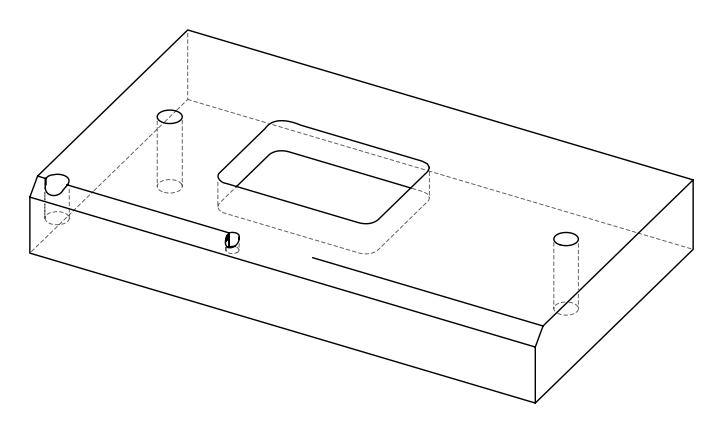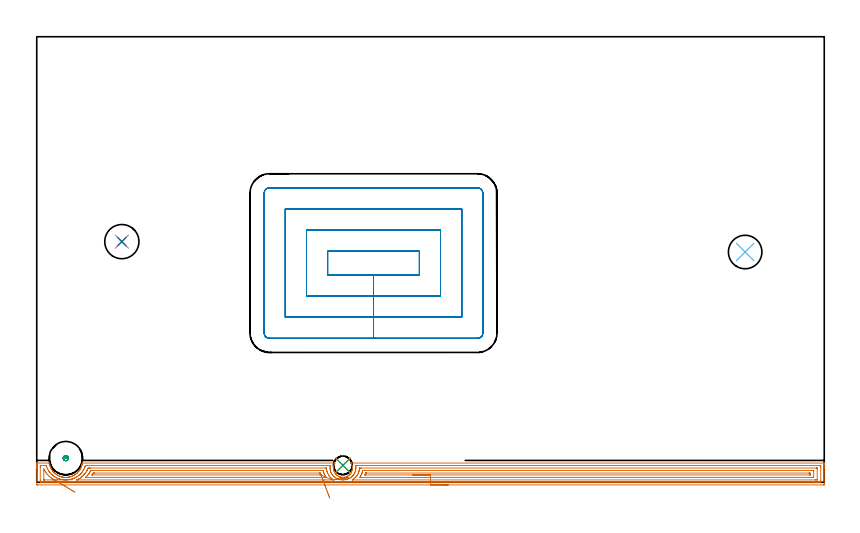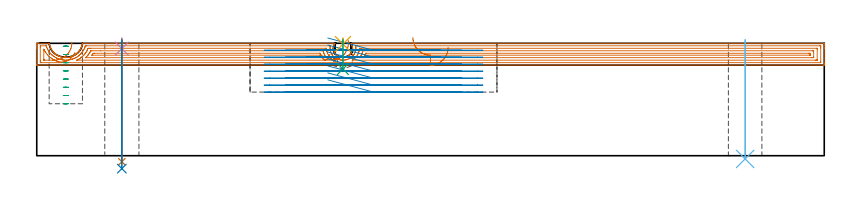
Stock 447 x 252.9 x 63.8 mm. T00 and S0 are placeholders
(PLAN: 9 operations, 6 tool changes, 35.9 min)
(1 AREA_MILL | FG_CHAMFER_SURFACE | UGT0205_001 | 17.87 min | 34372 mm3)
(2 MILL_RECTANGULAR_POCKET | POCKET_RECTANGULAR_STRAIGHT | UGT0201_008 | Follow Part, ap 4, ae 75% | 16.63 min | 390695 mm3)
(3 MILL_BLIND_HOLE_FROM_SOLID_MATERIAL | STEP1POCKET | UGT0201_008 | Spiral | 0.45 min | 9230 mm3)
(4 SPOT_DRILL | STEP1HOLE_1 | NXT0321_9005460120000 | 0.05 min | 147 mm3)
(5 SPOT_DRILL_1 | STEP1POCKET_1 | NXT0321_9005460120000 | 0.03 min | 0 mm3)
(6 INDEXABLE_INSERT_DRILL_THROUGH_HOLE_FROM_SOLID | STEP1HOLE | NXT0302_009 | 0.27 min | 18085 mm3)
(7 DRILL_THROUGH_HOLE_INTO_CENTER | STEP1HOLE_1 | NXT0301_077 | 0.28 min | 5465 mm3)
(8 DRILL_TO_ENLARGE_THROUGH_HOLE | STEP1HOLE_1 | UGT0301_261 | 0.29 min | 13174 mm3)
(9 DRILL_BLIND_HOLE_INTO_CENTER | STEP1POCKET_1 | NXT0301_077 | 0.07 min | 910 mm3)
(TOOL UGT0205_001 | Chamfer Mill 20 x 3 x 45 deg. | D20 FL50 Z2)
(TOOL UGT0201_008 | End Mill 16 mm | D16 FL32 Z4)
(TOOL NXT0321_9005460120000 | NC Spot Drill, 142deg, 12mm, Carbide, Uncoated | D12 PA142 FL30 Z2)
(TOOL NXT0302_009 | Index. Insert Drill 19mm [880-D1900L25-05] | D19 PA176 FL95 Z2)
(TOOL NXT0301_077 | Carbide Drill 10.6mm [860.1-1060-053A1-MM 2214] | D10.6 PA140 FL71 Z2)
(TOOL UGT0301_261 | Twist Drill 19.4 mm | D19.4 PA118 FL140 Z2)
(OP 1 AREA_MILL)
G17 G21 G94 G90
T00 M6
G54
G17 G0 G90 X233.5 Y-1.5 S1061 M3
G43 Z73.8 H0
Z61.4
G94 G1 X233.462 Z60.528 F250.
X233.348 Z59.664
X233.159 Z58.812
X232.897 Z57.98
X232.563 Z57.174
X232.16 Z56.4
X231.692 Z55.664
X231.16 Z54.972
X230.571 Z54.329
X229.928 Z53.74
X229.236 Z53.209
X228.5 Z52.74
X227.726 Z52.337
X226.92 Z52.003
X226.088 Z51.741
X225.236 Z51.552
X224.372 Z51.438
X223.5 Z51.4
X0.618
X0.19 Y-1.496 Z51.403
X0.01 Y-1.492 Z51.406
X0. Y-1.308 Z51.59
Y7.788 Z60.683
Y8.333 Z61.23
Y8.671 Z61.567
Y9.216 Z62.112
Y9.553 Z62.448
Y10.228 Z63.128
Y10.545 Z63.444
X0.007 Y10.891 Z63.782
X0.008 Y10.897 Z63.788
X0.171 Y10.9 Z63.8
X6.871
X7.098 Y10.896 Z63.79
X7.136 Y10.865 Z63.76
X7.164 Y10.757 Z63.652
X7.198 Y10.56 Z63.457
X7.223 Y10.436 Z63.333
X7.282 Y10.149 Z63.048
X7.317 Y10.005 Z62.905
X7.391 Y9.709 Z62.608
X7.438 Y9.553 Z62.451
X7.522 Y9.272 Z62.171
X7.678 Y8.83 Z61.73
X7.764 Y8.614 Z61.513
X7.852 Y8.395 Z61.293
X7.937 Y8.23 Z61.126
X8.062 Y7.988 Z60.885
X8.305 Y7.516 Z60.416
X8.518 Y7.155 Z60.054
X8.749 Y6.799 Z59.699
X8.865 Y6.639 Z59.538
X8.955 Y6.525 Z59.423
X9.003 Y6.465 Z59.362
X9.069 Y6.38 Z59.279
X9.216 Y6.194 Z59.093
X9.253 Y6.152 Z59.05
X9.364 Y6.024 Z58.919
X9.443 Y5.93 Z58.828
X9.551 Y5.804 Z58.703
X9.587 Y5.762 Z58.66
X9.618 Y5.729 Z58.626
X9.642 Y5.704 Z58.601
X9.681 Y5.665 Z58.564
X9.849 Y5.503 Z58.402
X9.92 Y5.435 Z58.331
X9.993 Y5.364 Z58.263
X10.075 Y5.285 Z58.184
X10.146 Y5.221 Z58.12
X10.237 Y5.141 Z58.037
X10.345 Y5.043 Z57.942
X10.444 Y4.955 Z57.854
X10.523 Y4.884 Z57.783
X10.976 Y4.545 Z57.442
X11.427 Y4.232 Z57.131
X11.796 Y4.007 Z56.906
X12.056 Y3.865 Z56.764
X12.231 Y3.777 Z56.675
X12.32 Y3.731 Z56.629
X12.765 Y3.529 Z56.428
X13.213 Y3.35 Z56.249
X13.861 Y3.129 Z56.029
X14.106 Y3.063 Z55.962
X14.464 Y2.981 Z55.878
X14.552 Y2.96 Z55.858
X14.69 Y2.934 Z55.832
X14.911 Y2.894 Z55.789
X14.999 Y2.877 Z55.773
X15.445 Y2.815 Z55.714
X15.892 Y2.775 Z55.673
X16.283 Y2.759 Z55.652
X16.41 Y2.761 Z55.649
X16.533 Y2.76 Z55.648
X16.729 Y2.757 Z55.65
X16.785 Y2.759 Z55.652
X16.971 Y2.775 Z55.668
X17.591 Y2.83 Z55.72
X17.678 Y2.836 Z55.729
X17.924 Y2.87 Z55.767
X18.125 Y2.899 Z55.797
X18.484 Y2.973 Z55.868
X18.571 Y2.99 Z55.887
X18.87 Y3.063 Z55.962
X19.139 Y3.129 Z56.028
X19.377 Y3.206 Z56.104
X19.464 Y3.234 Z56.132
X19.783 Y3.349 Z56.249
X19.912 Y3.397 Z56.296
X20.022 Y3.442 Z56.341
X20.271 Y3.545 Z56.442
X20.357 Y3.58 Z56.479
X20.785 Y3.786 Z56.683
X21.207 Y4.007 Z56.906
X21.25 Y4.032 Z56.931
X21.7 Y4.32 Z57.22
X22.143 Y4.627 Z57.526
X22.422 Y4.847 Z57.745
X22.47 Y4.884 Z57.782
X22.657 Y5.048 Z57.948
X22.762 Y5.141 Z58.04
X22.95 Y5.309 Z58.206
X23.036 Y5.385 Z58.281
X23.404 Y5.761 Z58.661
X23.844 Y6.268 Z59.167
X23.929 Y6.367 Z59.264
X24.001 Y6.465 Z59.359
X24.134 Y6.64 Z59.537
X24.29 Y6.87 Z59.77
X24.428 Y7.073 Z59.973
X24.479 Y7.156 Z60.056
X24.596 Y7.347 Z60.243
X24.702 Y7.518 Z60.415
X24.737 Y7.579 Z60.476
X24.822 Y7.727 Z60.624
X25.14 Y8.394 Z61.293
X25.255 Y8.671 Z61.57
X25.322 Y8.831 Z61.729
X25.479 Y9.272 Z62.171
X25.595 Y9.658 Z62.555
X25.604 Y9.689 Z62.586
X25.63 Y9.788 Z62.688
X25.715 Y10.108 Z63.007
X25.774 Y10.436 Z63.33
X25.809 Y10.621 Z63.517
X25.865 Y10.889 Z63.781
X25.868 Y10.897 Z63.789
X26.077 Y10.9 Z63.8
X169.008
X169.162 Y10.896 Z63.79
X169.183 Y10.891 Z63.785
X169.213 Y10.873 Z63.766
X169.153 Y10.749 Z63.645
X169.112 Y10.669 Z63.566
X169.008 Y10.444 Z63.344
X168.87 Y10.149 Z63.049
X168.712 Y9.719 Z62.619
X168.584 Y9.282 Z62.182
X168.512 Y8.834 Z61.734
X168.469 Y8.394 Z61.294
X168.463 Y7.955 Z60.855
X168.49 Y7.516 Z60.416
X168.53 Y7.216 Z60.116
X168.584 Y6.918 Z59.818
X168.662 Y6.639 Z59.539
X168.812 Y6.196 Z59.095
X169. Y5.762 Z58.66
X169.223 Y5.351 Z58.249
X169.357 Y5.141 Z58.038
X169.477 Y4.953 Z57.851
X169.529 Y4.885 Z57.783
X169.72 Y4.65 Z57.549
X169.925 Y4.427 Z57.327
X170.36 Y4.007 Z56.905
X170.807 Y3.679 Z56.578
X171.241 Y3.412 Z56.309
X171.263 Y3.398 Z56.296
X171.305 Y3.376 Z56.275
X171.478 Y3.289 Z56.188
X171.539 Y3.26 Z56.156
X171.544 Y3.257 Z56.154
X171.829 Y3.131 Z56.026
X171.837 Y3.128 Z56.023
X172.003 Y3.065 Z55.964
X172.134 Y3.024 Z55.918
X172.156 Y3.016 Z55.911
X172.6 Y2.899 Z55.794
X172.814 Y2.859 Z55.755
X173.028 Y2.82 Z55.713
X173.049 Y2.816 Z55.71
X173.495 Y2.767 Z55.667
X173.611 Y2.768 Z55.663
X173.731 Z55.656
X173.847 Y2.766 Z55.655
X173.942 Y2.764 Z55.657
X174.389 Y2.793 Z55.691
X174.471 Y2.805 Z55.704
X174.835 Y2.862 Z55.761
X175.284 Y2.973 Z55.87
X175.728 Y3.113 Z56.01
X175.772 Y3.13 Z56.028
X176.201 Y3.334 Z56.23
X176.621 Y3.563 Z56.461
X176.778 Y3.671 Z56.566
X176.899 Y3.751 Z56.65
X176.935 Y3.776 Z56.674
X177.235 Y4.006 Z56.906
X177.269 Y4.036 Z56.936
X177.514 Y4.255 Z57.155
X177.8 Y4.561 Z57.461
X177.913 Y4.7 Z57.598
X177.916 Y4.704 Z57.601
X177.94 Y4.734 Z57.633
X178.063 Y4.884 Z57.782
X178.238 Y5.141 Z58.037
X178.388 Y5.358 Z58.258
X178.407 Y5.386 Z58.286
X178.6 Y5.761 Z58.661
X178.788 Y6.195 Z59.095
X178.935 Y6.639 Z59.539
X179.04 Y7.076 Z59.976
X179.107 Y7.516 Z60.416
X179.137 Y7.955 Z60.855
X179.131 Y8.394 Z61.294
X179.088 Y8.834 Z61.734
X179.009 Y9.271 Z62.171
X178.89 Y9.713 Z62.613
X178.738 Y10.149 Z63.049
X178.678 Y10.295 Z63.195
X178.535 Y10.588 Z63.488
X178.388 Y10.849 Z63.749
X178.372 Y10.877 Z63.776
X178.364 Y10.896 Z63.795
X178.388 Y10.9 Z63.8
X446.829
X446.943 Y10.896 Z63.79
X446.956 Y10.893 Z63.786
X446.99 Y10.868 Z63.76
X447. Y10.545 Z63.444
Y10.228 Z63.128
Y9.553 Z62.448
Y8.333 Z61.23
Y7.788 Z60.683
Y-0.763 Z52.134
X446.997 Y-1.035 Z51.862
X446.991 Y-1.492 Z51.406
X446.848 Y-1.495 Z51.403
X446.382 Y-1.5 Z51.4
X223.5
Y-0.086 Z52.814
X2.404 Y-0.085 Z52.815
X2.335
X2.027 Y-0.079 Z52.821
X2.01 Y0.021 Z52.921
X2.003 Y0.243 Z53.143
X2.001 Y0.729 Z53.629
X2. Y1.128 Z54.028
Y8.671 Z61.571
X2.002 Y9.068 Z61.968
X2.01 Y9.468 Z62.368
X2.013 Y9.48 Z62.38
X2.019 Y9.482 Z62.382
X2.043 Y9.484 Z62.384
X2.095 Y9.485 Z62.385
X2.198 Y9.486 Z62.386
X5.153 Y9.485 Z62.385
X5.315 Y9.481 Z62.381
X5.39 Y9.479 Z62.379
X5.422 Y9.423 Z62.323
X5.448 Y9.348 Z62.248
X5.525 Y9.117 Z62.017
X5.683 Y8.671 Z61.571
X5.977 Y7.906 Z60.806
X6.036 Y7.788 Z60.688
X6.096 Y7.671 Z60.571
X6.508 Y6.906 Z59.806
X6.871 Y6.314 Z59.214
X7.074 Y6.024 Z58.924
X7.377 Y5.636 Z58.536
X7.764 Y5.16 Z58.06
X7.78 Y5.141 Z58.041
X7.869 Y5.038 Z57.938
X8.196 Y4.714 Z57.614
X8.521 Y4.394 Z57.294
X8.662 Y4.268 Z57.168
X8.672 Y4.259 Z57.159
X9.151 Y3.861 Z56.761
X9.551 Y3.555 Z56.455
X9.617 Y3.508 Z56.408
X9.813 Y3.376 Z56.276
X10.444 Y2.972 Z55.872
X10.743 Y2.803 Z55.703
X11.334 Y2.497 Z55.397
X11.338 Y2.495 Z55.395
X12.231 Y2.126 Z55.026
X12.812 Y1.92 Z54.82
X13.124 Y1.821 Z54.721
X13.217 Y1.795 Z54.695
X13.946 Y1.612 Z54.512
X14.017 Y1.597 Z54.497
X14.036 Y1.593 Z54.493
X14.522 Y1.509 Z54.409
X14.911 Y1.453 Z54.353
X15.096 Y1.429 Z54.329
X15.804 Y1.368 Z54.268
X16.063 Y1.356 Z54.256
X16.697 Y1.347 Z54.247
X16.958 Y1.354 Z54.254
X17.591 Y1.406 Z54.306
X17.781 Y1.424 Z54.324
X18.484 Y1.512 Z54.412
X18.571 Y1.525 Z54.425
X19.032 Y1.612 Z54.512
X19.342 Y1.682 Z54.582
X19.377 Y1.69 Z54.59
X19.423 Y1.701 Z54.601
X19.82 Y1.806 Z54.706
X20.125 Y1.899 Z54.799
X20.271 Y1.946 Z54.846
X20.678 Y2.092 Z54.992
X21.164 Y2.282 Z55.182
X21.314 Y2.345 Z55.245
X21.648 Y2.494 Z55.394
X21.976 Y2.653 Z55.553
X22.057 Y2.695 Z55.595
X22.502 Y2.938 Z55.838
X22.95 Y3.216 Z56.116
X23.048 Y3.28 Z56.18
X23.191 Y3.376 Z56.276
X23.571 Y3.646 Z56.546
X23.844 Y3.857 Z56.757
X24.065 Y4.04 Z56.94
X24.319 Y4.259 Z57.159
X24.537 Y4.456 Z57.356
X24.737 Y4.645 Z57.545
X24.981 Y4.9 Z57.8
X25.205 Y5.141 Z58.041
X25.403 Y5.366 Z58.266
X25.63 Y5.631 Z58.531
X25.802 Y5.855 Z58.755
X25.924 Y6.024 Z58.924
X26.164 Y6.379 Z59.279
X26.524 Y6.933 Z59.833
X26.815 Y7.501 Z60.401
X26.951 Y7.788 Z60.688
X27.095 Y8.107 Z61.007
X27.324 Y8.671 Z61.571
X27.35 Y8.737 Z61.637
X27.417 Y8.925 Z61.825
X27.569 Y9.403 Z62.303
X27.596 Y9.479 Z62.379
X27.692 Y9.481 Z62.381
X27.898 Y9.484 Z62.384
X28.31 Y9.486 Z62.386
X28.379
X166.309 Y9.485 Z62.385
X166.489 Y9.484 Z62.384
X166.578 Y9.481 Z62.381
X166.592 Y9.479 Z62.379
X166.594 Y9.469 Z62.369
X166.593 Y9.439 Z62.339
X166.525 Y8.918 Z61.818
X166.501 Y8.671 Z61.571
X166.474 Y8.085 Z60.985
X166.481 Y7.788 Z60.688
X166.54 Y7.138 Z60.038
X166.579 Y6.906 Z59.806
X166.611 Y6.736 Z59.636
X166.774 Y6.141 Z59.041
X166.814 Y6.024 Z58.924
X166.835 Y5.964 Z58.864
X167.053 Y5.452 Z58.352
X167.205 Y5.141 Z58.041
X167.369 Y4.839 Z57.739
X167.668 Y4.356 Z57.256
X167.741 Y4.259 Z57.159
X167.987 Y3.943 Z56.843
X168.535 Y3.376 Z56.276
X168.561 Y3.351 Z56.251
X168.904 Y3.038 Z55.938
X169.454 Y2.641 Z55.541
X169.51 Y2.604 Z55.504
X169.691 Y2.494 Z55.394
X170.104 Y2.253 Z55.153
X170.348 Y2.13 Z55.03
X171.007 Y1.843 Z54.743
X171.241 Y1.756 Z54.656
X171.285 Y1.741 Z54.641
X171.321 Y1.73 Z54.63
X171.352 Y1.721 Z54.621
X171.758 Y1.612 Z54.512
X172.134 Y1.526 Z54.426
X172.244 Y1.504 Z54.404
X172.678 Y1.43 Z54.33
X173.028 Y1.393 Z54.293
X173.275 Y1.368 Z54.268
X173.921 Y1.354 Z54.254
X174.173 Y1.363 Z54.263
X174.814 Y1.417 Z54.317
X174.985 Y1.443 Z54.343
X175.32 Y1.496 Z54.396
X175.708 Y1.579 Z54.479
X175.734 Y1.586 Z54.486
X175.838 Y1.612 Z54.512
X176.424 Y1.786 Z54.686
X176.5 Y1.811 Z54.711
X176.601 Y1.847 Z54.747
X177.057 Y2.044 Z54.944
X177.494 Y2.26 Z55.16
X177.648 Y2.342 Z55.242
X177.918 Y2.494 Z55.394
X178.198 Y2.681 Z55.581
X178.388 Y2.813 Z55.713
X178.708 Y3.06 Z55.96
X179.068 Y3.376 Z56.276
X179.177 Y3.479 Z56.379
X179.281 Y3.586 Z56.486
X179.597 Y3.947 Z56.847
X179.846 Y4.259 Z57.159
X179.981 Y4.449 Z57.349
X180.174 Y4.731 Z57.631
X180.323 Y4.994 Z57.894
X180.399 Y5.141 Z58.041
X180.609 Y5.594 Z58.494
X180.775 Y6.024 Z58.924
X180.847 Y6.241 Z59.141
X181.021 Y6.906 Z59.806
X181.03 Y6.943 Z59.843
X181.067 Y7.182 Z60.082
X181.122 Y7.735 Z60.635
X181.123 Y7.788 Z60.688
X181.124 Y8.197 Z61.097
X181.112 Y8.627 Z61.527
X181.108 Y8.671 Z61.571
X181.067 Y9.039 Z61.939
X181.034 Y9.277 Z62.177
X181.067 Y9.479 Z62.379
X181.141 Y9.481 Z62.381
X181.961 Y9.485 Z62.385
X182.029 Y9.486 Z62.386
X444.596 Y9.485 Z62.385
X444.665
X444.973 Y9.479 Z62.379
X444.99 Y9.379 Z62.279
X444.997 Y9.157 Z62.057
X444.999 Y8.671 Z61.571
X445. Y8.272 Z61.172
Y0.729 Z53.629
X444.998 Y0.332 Z53.232
X444.99 Y-0.068 Z52.832
X444.987 Y-0.08 Z52.82
X444.981 Y-0.082 Z52.818
X444.957 Y-0.084 Z52.816
X444.905 Y-0.085 Z52.815
X444.802 Y-0.086 Z52.814
X223.5
Y1.328 Z54.228
X179.281 Y1.329 Z54.229
X179.157 Y1.33 Z54.23
X179.096 Y1.332 Z54.232
X179.095 Y1.333 Z54.233
X179.1 Y1.339 Z54.239
X179.128 Y1.358 Z54.258
X179.21 Y1.407 Z54.307
X179.281 Y1.452 Z54.352
X179.378 Y1.516 Z54.416
X179.517 Y1.612 Z54.512
X179.897 Y1.885 Z54.785
X180.174 Y2.098 Z54.998
X180.39 Y2.281 Z55.181
X180.631 Y2.494 Z55.394
X180.851 Y2.708 Z55.608
X181.067 Y2.938 Z55.838
X181.272 Y3.174 Z56.074
X181.438 Y3.376 Z56.276
X181.664 Y3.669 Z56.569
X181.961 Y4.09 Z56.99
X182.026 Y4.195 Z57.095
X182.062 Y4.259 Z57.159
X182.333 Y4.773 Z57.673
X182.504 Y5.141 Z58.041
X182.605 Y5.387 Z58.287
X182.705 Y5.653 Z58.553
X182.832 Y6.024 Z58.924
X182.837 Y6.04 Z58.94
X182.854 Y6.105 Z59.005
X183.005 Y6.757 Z59.657
X183.027 Y6.906 Z59.806
X183.102 Y7.543 Z60.443
X183.121 Y7.788 Z60.688
X183.13 Y7.941 Z60.841
X183.135 Y8.016 Z60.916
X183.141 Y8.053 Z60.953
X183.144 Y8.064 Z60.964
X183.175 Y8.066 Z60.966
X183.462 Y8.07 Z60.97
X183.747 Y8.071 Z60.971
X184.354 Y8.072 Z60.972
X442.523 Y8.071 Z60.971
X442.809 Y8.07 Z60.97
X442.905 Y8.068 Z60.968
X442.978 Y8.065 Z60.965
X442.99 Y8.06 Z60.96
X442.994 Y8.03 Z60.93
X442.997 Y7.977 Z60.877
X442.999 Y7.788 Z60.688
X443. Y7.6 Z60.5
X442.999 Y1.612 Z54.512
X442.997 Y1.427 Z54.327
X442.99 Y1.362 Z54.262
X442.98 Y1.335 Z54.235
X442.952 Y1.334 Z54.234
X442.809 Y1.331 Z54.231
X442.202 Y1.329 Z54.229
X441.916 Y1.328 Z54.228
X223.5
Y2.743 Z55.643
X184.389
X183.747 Y2.744 Z55.644
X183.493 Y2.745 Z55.645
X183.297 Y2.75 Z55.65
X183.258 Y2.754 Z55.654
X183.349 Y2.888 Z55.788
X183.696 Y3.376 Z56.276
X183.717 Y3.407 Z56.307
X183.747 Y3.453 Z56.353
X184.041 Y3.969 Z56.869
X184.197 Y4.259 Z57.159
X184.338 Y4.558 Z57.458
X184.589 Y5.141 Z58.041
X184.604 Y5.177 Z58.077
X184.641 Y5.272 Z58.172
X184.814 Y5.852 Z58.752
X184.86 Y6.024 Z58.924
X184.994 Y6.557 Z59.457
X185.012 Y6.62 Z59.52
X185.021 Y6.65 Z59.55
X185.054 Y6.652 Z59.552
X185.213 Y6.655 Z59.555
X185.534 Y6.657 Z59.557
X185.786
X440.129
X440.382 Y6.656 Z59.556
X440.873 Y6.652 Z59.552
X440.985 Y6.65 Z59.55
X441. Y6.024 Z58.924
Y3.376 Z56.276
X440.99 Y2.947 Z55.847
X440.975 Y2.75 Z55.65
X440.767 Y2.747 Z55.647
X440.129 Y2.743 Z55.643
X439.877
X223.5
Y4.157 Z57.057
X186.53
X186.427 Y4.159 Z57.059
X186.326 Y4.164 Z57.064
X186.282 Y4.171 Z57.071
X186.294 Y4.213 Z57.113
X186.31 Y4.259 Z57.159
X186.343 Y4.342 Z57.242
X186.427 Y4.545 Z57.445
X186.592 Y4.979 Z57.879
X186.649 Y5.141 Z58.041
X186.679 Y5.22 Z58.12
X186.687 Y5.233 Z58.133
X186.771 Y5.238 Z58.138
X186.908 Y5.242 Z58.142
X187.114 Y5.243 Z58.143
X187.218
X438.343
X438.446 Y5.242 Z58.142
X438.652 Y5.238 Z58.138
X438.99 Y5.227 Z58.127
X438.993 Y5.141 Z58.041
X439. Y4.492 Z57.392
X438.998 Y4.259 Z57.159
X438.994 Y4.178 Z57.078
X438.991 Y4.164 Z57.064
X438.893 Y4.16 Z57.06
X438.756 Y4.158 Z57.058
X223.5 Y4.157 Z57.057
X222.628 Z57.095
X221.764 Z57.209
X220.912 Z57.398
X220.08 Z57.66
X219.274 Z57.994
X218.5 Z58.397
X217.764 Z58.865
X217.072 Z59.396
X216.429 Z59.986
X215.84 Z60.629
X215.308 Z61.321
X214.84 Z62.057
X214.437 Z62.831
X214.103 Z63.637
X213.841 Z64.469
X213.652 Z65.32
X213.538 Z66.185
X213.5 Z67.057
G0 X176.794 Y2.611 Z65.626
G1 X176.886 Y2.625 Z64.758
X176.904 Y2.628 Z63.886
X176.846 Y2.619 Z63.016
X176.713 Y2.598 Z62.154
X176.507 Y2.566 Z61.307
X176.228 Y2.524 Z60.481
X175.879 Y2.47 Z59.683
X175.463 Y2.406 Z58.919
X174.983 Y2.332 Z58.195
X174.442 Y2.249 Z57.515
X173.845 Y2.157 Z56.886
X173.196 Y2.057 Z56.312
X172.499 Y1.95 Z55.797
X171.761 Y1.836 Z55.346
X170.987 Y1.717 Z54.962
X170.183 Y1.593 Z54.647
X169.355 Y1.466 Z54.404
X168.509 Y1.336 Z54.236
X168.5 Y1.334 Z54.234
X168.432 Y1.332 Z54.232
X168.241 Y1.329 Z54.229
X163.508 Y1.328 Z54.228
X22.95 Y1.329 Z54.229
X22.862 Y1.33 Z54.23
X22.813 Y1.331 Z54.231
X22.808 Y1.333 Z54.233
X22.809 Y1.334 Z54.234
X22.833 Y1.348 Z54.248
X23.087 Y1.477 Z54.377
X23.348 Y1.612 Z54.512
X23.666 Y1.787 Z54.687
X23.844 Y1.889 Z54.789
X24.217 Y2.126 Z55.026
X24.737 Y2.465 Z55.365
X24.755 Y2.477 Z55.377
X24.778 Y2.494 Z55.394
X25.261 Y2.859 Z55.759
X25.63 Y3.155 Z56.055
X25.75 Y3.258 Z56.158
X25.883 Y3.376 Z56.276
X26.214 Y3.682 Z56.582
X26.524 Y3.983 Z56.883
X26.659 Y4.125 Z57.025
X26.782 Y4.259 Z57.159
X27.077 Y4.595 Z57.495
X27.417 Y4.989 Z57.889
X27.484 Y5.075 Z57.975
X27.533 Y5.141 Z58.041
X27.851 Y5.595 Z58.495
X28.137 Y6.024 Z58.924
X28.205 Y6.128 Z59.028
X28.31 Y6.297 Z59.197
X28.526 Y6.693 Z59.593
X28.636 Y6.906 Z59.806
X28.821 Y7.284 Z60.184
X29.05 Y7.788 Z60.688
X29.097 Y7.894 Z60.794
X29.122 Y7.952 Z60.852
X29.151 Y8.015 Z60.915
X29.175 Y8.065 Z60.965
X29.204 Y8.066 Z60.966
X29.811 Y8.07 Z60.97
X30.097 Y8.071 Z60.971
X30.704 Y8.072 Z60.972
X163.808 Y8.071 Z60.971
X164.094 Y8.07 Z60.97
X164.381 Y8.066 Z60.966
X164.453 Y8.064 Z60.964
X164.477 Y7.788 Z60.688
X164.511 Y7.377 Z60.277
X164.566 Y6.906 Z59.806
X164.689 Y6.319 Z59.219
X164.776 Y6.024 Z58.924
X164.988 Y5.392 Z58.292
X165.092 Y5.141 Z58.041
X165.168 Y4.963 Z57.863
X165.545 Y4.259 Z57.159
X165.881 Y3.729 Z56.629
X166.153 Y3.376 Z56.276
X166.444 Y3.046 Z55.946
X166.774 Y2.697 Z55.597
X166.981 Y2.494 Z55.394
X167.34 Y2.167 Z55.067
X167.668 Y1.917 Z54.817
X168.09 Y1.612 Z54.512
X168.344 Y1.446 Z54.346
X168.48 Y1.356 Z54.256
X168.509 Y1.336 Z54.236
X164.332 Y2.749 Z55.649
X164.319 Y2.747 Z55.647
X164.275 Y2.745 Z55.645
X164.094 Y2.743 Z55.643
X163.843
X27.841
X27.772 Y2.744 Z55.644
X27.744 Y2.746 Z55.646
X27.741 Y2.748 Z55.648
X27.742 Y2.751 Z55.651
X27.772 Y2.783 Z55.683
X27.842 Y2.851 Z55.751
X27.896 Y2.904 Z55.804
X28.338 Y3.349 Z56.249
X28.362 Y3.376 Z56.276
X28.752 Y3.823 Z56.723
X29.131 Y4.259 Z57.159
X29.164 Y4.299 Z57.199
X29.204 Y4.35 Z57.25
X29.534 Y4.815 Z57.715
X29.761 Y5.141 Z58.041
X29.894 Y5.342 Z58.242
X30.097 Y5.658 Z58.558
X30.232 Y5.89 Z58.79
X30.306 Y6.024 Z58.924
X30.544 Y6.465 Z59.365
X30.591 Y6.552 Z59.452
X30.624 Y6.61 Z59.51
X30.643 Y6.641 Z59.541
X30.672 Y6.65 Z59.55
X30.99 Y6.654 Z59.554
X31.243 Y6.656 Z59.556
X36.175 Y6.657 Z59.557
X161.666
X162.308 Y6.655 Z59.555
X162.564 Y6.653 Z59.553
X162.579 Y6.649 Z59.549
X162.584 Y6.644 Z59.544
X162.593 Y6.624 Z59.524
X162.734 Y6.024 Z58.924
X162.921 Y5.418 Z58.318
X163.024 Y5.141 Z58.041
X163.201 Y4.679 Z57.579
X163.41 Y4.259 Z57.159
X163.622 Y3.843 Z56.743
X163.912 Y3.376 Z56.276
X164.094 Y3.089 Z55.989
X164.29 Y2.815 Z55.715
X164.332 Y2.756 Z55.656
Y2.749 Z55.649
X161.321 Y4.165 Z57.065
X160.934 Y4.16 Z57.06
X160.728 Y4.157 Z57.057
X31.78
X31.574 Y4.158 Z57.058
X31.437 Y4.161 Z57.061
X31.339 Y4.164 Z57.064
X31.343 Y4.179 Z57.079
X31.391 Y4.259 Z57.159
X31.965 Y5.141 Z58.041
X32.023 Y5.228 Z58.128
X32.365 Y5.238 Z58.138
X32.571 Y5.242 Z58.142
X32.674 Y5.243 Z58.143
X160.521
X160.624 Y5.241 Z58.141
X160.83 Y5.236 Z58.136
X160.918 Y5.227 Z58.127
X160.932 Y5.199 Z58.099
X160.955 Y5.141 Z58.041
X161.205 Y4.466 Z57.366
X161.285 Y4.259 Z57.159
X161.321 Y4.165 Z57.065
X161.556 Y3.546 Z56.498
X161.808 Y2.883 Z55.991
X162.075 Y2.181 Z55.547
X162.355 Y1.445 Z55.171
X162.645 Y0.682 Z54.864
X162.944 Y-0.104 Z54.63
X163.249 Y-0.906 Z54.47
X163.557 Y-1.717 Z54.385
X163.867 Y-2.533 Z54.377
X164.177 Y-3.345 Z54.444
X164.482 Y-4.15 Z54.587
X164.783 Y-4.94 Z54.805
X165.075 Y-5.709 Z55.095
X165.357 Y-6.451 Z55.456
X165.627 Y-7.161 Z55.884
X165.883 Y-7.834 Z56.378
X166.123 Y-8.464 Z56.932
X166.344 Y-9.046 Z57.542
G0 Z73.8
X19.95 Y1.478
Z64.38
G1 X19.924 Z63.508
X19.823 Y1.477 Z62.641
X19.647 Y1.474 Z61.787
X19.396 Y1.47 Z60.951
X19.074 Y1.466 Z60.14
X18.683 Y1.46 Z59.361
X18.225 Y1.453 Z58.618
X17.704 Y1.446 Z57.918
X17.124 Y1.437 Z57.267
X16.49 Y1.428 Z56.668
X15.805 Y1.418 Z56.127
X15.076 Y1.408 Z55.648
X14.309 Y1.396 Z55.234
X13.508 Y1.385 Z54.888
X12.68 Y1.373 Z54.614
X11.831 Y1.36 Z54.412
X10.968 Y1.348 Z54.286
X10.097 Y1.335 Z54.235
X9.834 Y1.331 Z54.231
X9.551 Y1.33 Z54.23
X8.944 Y1.329 Z54.229
X4.477
X4.191 Y1.33 Z54.23
X4.096 Y1.332 Z54.232
X4.022 Y1.335 Z54.235
X4.01 Y1.34 Z54.24
X4.006 Y1.37 Z54.27
X4.003 Y1.423 Z54.323
X4.001 Y1.612 Z54.512
X4. Y1.8 Z54.7
X4.001 Y7.093 Z59.993
X4.006 Y7.283 Z60.183
X4.017 Y7.589 Z60.489
X4.191 Y7.24 Z60.14
X4.365 Y6.906 Z59.806
X4.556 Y6.545 Z59.445
X4.871 Y6.024 Z58.924
X5.084 Y5.681 Z58.581
X5.479 Y5.141 Z58.041
X5.977 Y4.528 Z57.428
X6.211 Y4.259 Z57.159
X6.871 Y3.605 Z56.505
X7.121 Y3.376 Z56.276
X7.764 Y2.84 Z55.74
X8.233 Y2.494 Z55.394
X8.657 Y2.211 Z55.111
X9.439 Y1.722 Z54.622
X9.551 Y1.66 Z54.56
X9.637 Y1.612 Z54.512
X10.097 Y1.335 Z54.235
X10.776 Y0.927 Z53.87
X11.48 Y0.505 Z53.576
X12.204 Y0.07 Z53.354
X12.941 Y-0.372 Z53.206
X13.686 Y-0.82 Z53.134
X14.434 Y-1.269 Z53.138
X15.179 Y-1.716 Z53.218
X15.915 Y-2.158 Z53.374
X16.636 Y-2.591 Z53.603
X17.338 Y-3.012 Z53.905
X18.014 Y-3.418 Z54.278
X18.66 Y-3.806 Z54.717
X19.271 Y-4.173 Z55.221
X19.842 Y-4.516 Z55.785
X20.368 Y-4.832 Z56.404
X20.846 Y-5.119 Z57.075
X21.273 Y-5.375 Z57.792
X21.644 Y-5.597 Z58.55
G0 Z73.8
M5
M2
(OP 2 MILL_RECTANGULAR_POCKET)
G17 G21 G94 G90
T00 M6
G54
G17 G0 G90 X165.186 Y117.7 S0 M3
G43 Z73.8 H0
Z66.8
G94 G1 X191.15 Z59.843 F250.
X217.2 F500.
Y131.1
X165.1
Y117.7
X191.15
Y105.7
X229.2
Y143.1
X153.1
Y105.7
X191.15
Y93.7
X241.2
Y155.1
X141.1
Y93.7
X191.15
Y81.7
X250.2
G3 X253.2 Y84.7 R3.
G1 Y164.1
G3 X250.2 Y167.1 R3.
G1 X132.1
G3 X129.1 Y164.1 R3.
G1 Y84.7
G3 X132.1 Y81.7 R3.
G1 X191.15
X192.15
G0 X165.186 Y117.7 Z62.843
G1 X191.15 Z55.886 F250.
X217.2 F500.
Y131.1
X165.1
Y117.7
X191.15
Y105.7
X229.2
Y143.1
X153.1
Y105.7
X191.15
Y93.7
X241.2
Y155.1
X141.1
Y93.7
X191.15
Y81.7
X250.2
G3 X253.2 Y84.7 R3.
G1 Y164.1
G3 X250.2 Y167.1 R3.
G1 X132.1
G3 X129.1 Y164.1 R3.
G1 Y84.7
G3 X132.1 Y81.7 R3.
G1 X191.15
X192.15
G0 X165.186 Y117.7 Z58.886
G1 X191.15 Z51.929 F250.
X217.2 F500.
Y131.1
X165.1
Y117.7
X191.15
Y105.7
X229.2
Y143.1
X153.1
Y105.7
X191.15
Y93.7
X241.2
Y155.1
X141.1
Y93.7
X191.15
Y81.7
X250.2
G3 X253.2 Y84.7 R3.
G1 Y164.1
G3 X250.2 Y167.1 R3.
G1 X132.1
G3 X129.1 Y164.1 R3.
G1 Y84.7
G3 X132.1 Y81.7 R3.
G1 X191.15
X192.15
G0 X165.186 Y117.7 Z54.929
G1 X191.15 Z47.971 F250.
X217.2 F500.
Y131.1
X165.1
Y117.7
X191.15
Y105.7
X229.2
Y143.1
X153.1
Y105.7
X191.15
Y93.7
X241.2
Y155.1
X141.1
Y93.7
X191.15
Y81.7
X250.2
G3 X253.2 Y84.7 R3.
G1 Y164.1
G3 X250.2 Y167.1 R3.
G1 X132.1
G3 X129.1 Y164.1 R3.
G1 Y84.7
G3 X132.1 Y81.7 R3.
G1 X191.15
X192.15
G0 X165.186 Y117.7 Z50.971
G1 X191.15 Z44.014 F250.
X217.2 F500.
Y131.1
X165.1
Y117.7
X191.15
Y105.7
X229.2
Y143.1
X153.1
Y105.7
X191.15
Y93.7
X241.2
Y155.1
X141.1
Y93.7
X191.15
Y81.7
X250.2
G3 X253.2 Y84.7 R3.
G1 Y164.1
G3 X250.2 Y167.1 R3.
G1 X132.1
G3 X129.1 Y164.1 R3.
G1 Y84.7
G3 X132.1 Y81.7 R3.
G1 X191.15
X192.15
G0 X165.186 Y117.7 Z47.014
G1 X191.15 Z40.057 F250.
X217.2 F500.
Y131.1
X165.1
Y117.7
X191.15
Y105.7
X229.2
Y143.1
X153.1
Y105.7
X191.15
Y93.7
X241.2
Y155.1
X141.1
Y93.7
X191.15
Y81.7
X250.2
G3 X253.2 Y84.7 R3.
G1 Y164.1
G3 X250.2 Y167.1 R3.
G1 X132.1
G3 X129.1 Y164.1 R3.
G1 Y84.7
G3 X132.1 Y81.7 R3.
G1 X191.15
X192.15
G0 X165.186 Y117.7 Z43.057
G1 X191.15 Z36.1 F250.
X217.2 F500.
Y131.1
X165.1
Y117.7
X191.15
Y105.7
X229.2
Y143.1
X153.1
Y105.7
X191.15
Y93.7
X241.2
Y155.1
X141.1
Y93.7
X191.15
Y81.7
X250.2
G3 X253.2 Y84.7 R3.
G1 Y164.1
G3 X250.2 Y167.1 R3.
G1 X132.1
G3 X129.1 Y164.1 R3.
G1 Y84.7
G3 X132.1 Y81.7 R3.
G1 X191.15
X192.15
G0 Z73.8
M5
M2
(OP 3 MILL_BLIND_HOLE_FROM_SOLID_MATERIAL)
G17 G21 G94 G90
T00 M6
G54
G17 G0 G90 X16.5 Y13.7 S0 M3
G43 Z73.8 H0
Z62.138
G94 G3 X17.225 Y14.425 R0.725 F250.
X16.5 Y15.15 R0.725
X15.05 Y13.7 R1.45
X16.5 Y15.15 R-1.45
X15.775 Y14.425 R0.725
X16.5 Y13.7 R0.725
G0 Z57.475
G3 X17.225 Y14.425 R0.725
X16.5 Y15.15 R0.725
X15.05 Y13.7 R1.45
X16.5 Y15.15 R-1.45
X15.775 Y14.425 R0.725
X16.5 Y13.7 R0.725
G0 Z52.813
G3 X17.225 Y14.425 R0.725
X16.5 Y15.15 R0.725
X15.05 Y13.7 R1.45
X16.5 Y15.15 R-1.45
X15.775 Y14.425 R0.725
X16.5 Y13.7 R0.725
G0 Z48.15
G3 X17.225 Y14.425 R0.725
X16.5 Y15.15 R0.725
X15.05 Y13.7 R1.45
X16.5 Y15.15 R-1.45
X15.775 Y14.425 R0.725
X16.5 Y13.7 R0.725
G0 Z43.488
G3 X17.225 Y14.425 R0.725
X16.5 Y15.15 R0.725
X15.05 Y13.7 R1.45
X16.5 Y15.15 R-1.45
X15.775 Y14.425 R0.725
X16.5 Y13.7 R0.725
G0 Z38.825
G3 X17.225 Y14.425 R0.725
X16.5 Y15.15 R0.725
X15.05 Y13.7 R1.45
X16.5 Y15.15 R-1.45
X15.775 Y14.425 R0.725
X16.5 Y13.7 R0.725
G0 Z34.163
G3 X17.225 Y14.425 R0.725
X16.5 Y15.15 R0.725
X15.05 Y13.7 R1.45
X16.5 Y15.15 R-1.45
X15.775 Y14.425 R0.725
X16.5 Y13.7 R0.725
G0 Z29.5
G3 X17.225 Y14.425 R0.725
X16.5 Y15.15 R0.725
X15.05 Y13.7 R1.45
X16.5 Y15.15 R-1.45
X15.775 Y14.425 R0.725
X16.5 Y13.7 R0.725
G0 Z73.8
M5
M2
(OP 4 SPOT_DRILL)
G17 G21 G94 G90
T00 M6
G54
G17 G0 G90 X48.3 Y136.6 S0 M3
G43 Z73.8 H0
G94 G81 G98 Z60.8 F250. R66.8
G80
M5
M2
(OP 5 SPOT_DRILL_1)
G17 G21 G94 G90
T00 M6
G54
G17 G0 G90 X173.8 Y9.6 S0 M3
G43 Z73.8 H0
G94 G81 G98 Z63.339 F250. R66.8
G80
M5
M2
(OP 6 INDEXABLE_INSERT_DRILL_THROUGH_HOLE_FROM_SOLID)
G17 G21 G94 G90
T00 M6
G54
G17 G0 G90 X402.1 Y130.7 S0 M3
G43 Z73.8 H1
G94 G81 G98 Z-1.832 F250. R65.8
G80
M5
M2
(OP 7 DRILL_THROUGH_HOLE_INTO_CENTER)
G17 G21 G94 G90
T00 M6
G54
G17 G0 G90 X48.3 Y136.6 S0 M3
G43 Z73.8 H1
G94 G73 G98 Z-3.429 F250. Q9.604 R65.8
G80
M5
M2
(OP 8 DRILL_TO_ENLARGE_THROUGH_HOLE)
G17 G21 G94 G90
T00 M6
G54
G17 G0 G90 X48.3 Y136.6 S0 M3
G43 Z73.8 H0
G94 G73 G98 Z-7.328 F250. Q17.782 R65.8
G80
M5
M2
(OP 9 DRILL_BLIND_HOLE_INTO_CENTER)
G17 G21 G94 G90
T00 M6
G54
G17 G0 G90 X173.8 Y9.6 S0 M3
G43 Z73.8 H1
G94 G81 G98 Z49.2 F250. R65.8
G80
M5
M2
